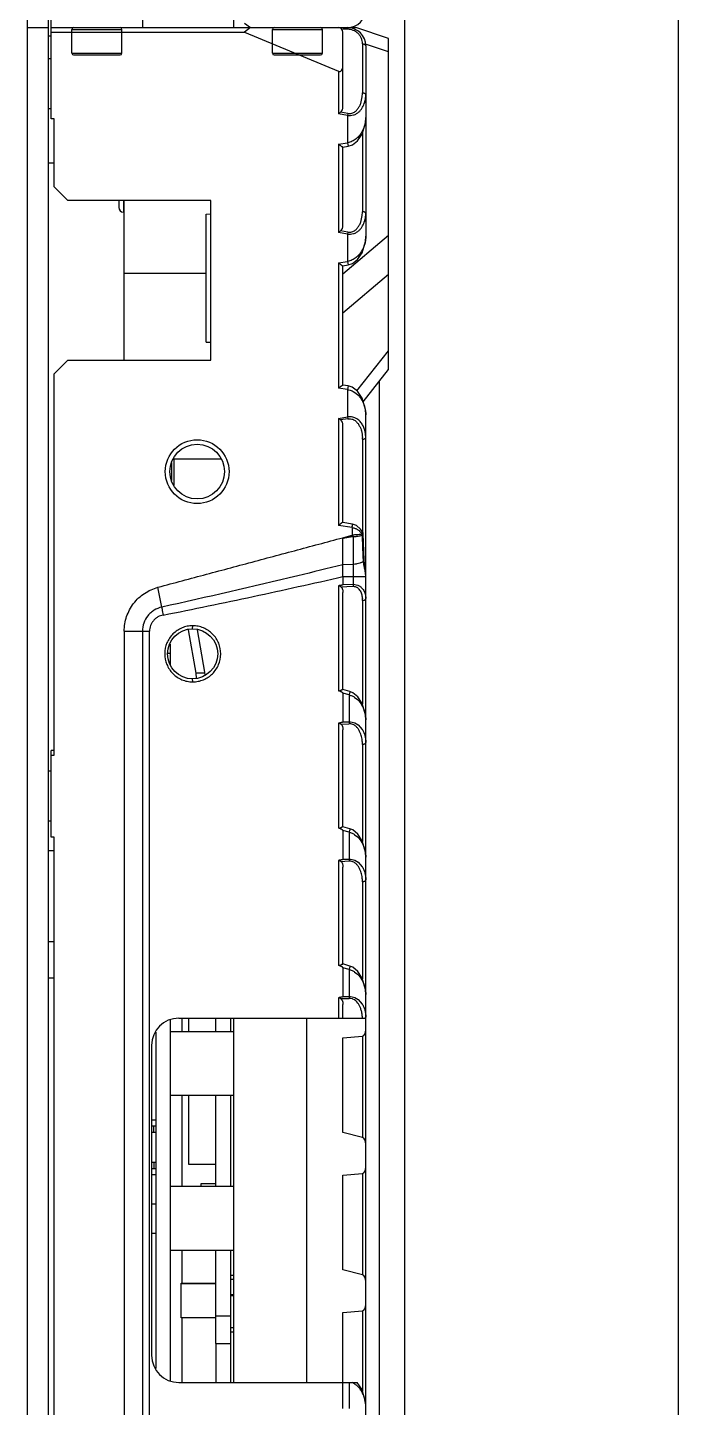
# Model space of a CAD drawing. Header units: millimetres. Extents: x 562 to 17351, y 2396 to 6995.
# Drawn here: x 15657.6 to 15729, y 4054.7 to 4206.2 of the extents above; entities that cross this region are included whole.
import ezdxf

# ---------------------------------------------------------------- set-up
doc = ezdxf.new("R2010")
doc.units = ezdxf.units.MM
for name, color, linetype in [('02___PRT_ALL_AXES', 7, 'Continuous'), ('_143577', 7, 'Continuous'), ('_194800', 7, 'Continuous'), ('_35946', 7, 'Continuous'), ('_366498', 7, 'Continuous'), ('_88746', 7, 'Continuous')]:
    doc.layers.add(name, color=color, linetype=linetype)

# ---------------------------------------------------------------- blocks, each defined once
blk = doc.blocks.new('sdf')
at = {"color": 7, "linetype": 'Continuous'}
for p, q in [((25004.81, 8517.33), (25004.81, 8527.33)), ((25004.81, 8527.33), (25036.31, 8527.33)), ((25026.68, 8527.33), (25026.01, 8526.83)), ((25036.64, 8527.33), (25038.22, 8527.33)), ((25037.34, 8527.14), (25036.81, 8527.14)), ((25041.81, 8526.14), (25038.22, 8527.33)), ((25004.81, 8526.83), (25026.01, 8526.83)), ((25026.01, 8526.83), (25036.31, 8522.54)), ((25036.81, 8518.67), (25036.81, 8526.83)), ((25038.94, 8525.54), (25038.94, 8520.15)), ((25041.81, 8524.68), (25039.27, 8525.52)), ((25041.81, 8489.81), (25041.81, 8526.14)), ((25039.31, 8525.33), (25039.31, 8504.43)), ((25036.31, 8522.54), (25036.31, 8517.85)), ((25037.34, 8517.9), (25036.55, 8518.03)), ((25005.11, 8517.33), (25004.81, 8517.33)), ((25005.11, 8509.83), (25005.11, 8517.33)), ((25037.31, 8517.69), (25036.31, 8517.85)), ((25037.34, 8517.9), (25037.31, 8517.69)), ((25037.31, 8517.69), (25037.31, 8514.69)), ((25038.94, 8515.76), (25038.94, 8507.13)), ((25036.31, 8514.53), (25037.31, 8514.69)), ((25036.31, 8514.53), (25036.31, 8504.82)), ((25036.8, 8514.2), (25037.37, 8514.3)), ((25036.81, 8505.65), (25036.81, 8514.22)), ((25037.31, 8514.69), (25037.37, 8514.3)), ((25037.37, 8514.3), (25037.84, 8514.45)), ((25005.11, 8509.83), (25006.61, 8508.33)), ((25022.31, 8508.33), (25006.61, 8508.33)), ((25012.21, 8508.33), (25012.21, 8507.58)), ((25012.71, 8508.33), (25012.71, 8507.08)), ((25012.81, 8490.83), (25012.81, 8508.33)), ((25022.31, 8490.83), (25022.31, 8508.33)), ((25021.81, 8506.86), (25022.31, 8506.87)), ((25021.81, 8492.8), (25021.81, 8506.86)), ((25037.31, 8504.66), (25036.31, 8504.82)), ((25037.34, 8504.87), (25036.55, 8505)), ((25036.81, 8500.29), (25041.81, 8504.54)), ((25037.34, 8504.87), (25037.31, 8504.66)), ((25037.31, 8504.66), (25037.31, 8501.66)), ((25036.31, 8501.5), (25037.31, 8501.66)), ((25036.31, 8501.5), (25036.31, 8487.76)), ((25037.31, 8501.66), (25037.37, 8501.27)), ((25037.37, 8501.27), (25037.84, 8501.42)), ((25021.81, 8500.33), (25012.81, 8500.33)), ((25036.8, 8501.18), (25037.37, 8501.27)), ((25036.81, 8488.07), (25036.81, 8501.19)), ((25041.81, 8500.21), (25036.81, 8495.96)), ((25021.81, 8492.8), (25022.31, 8492.79)), ((25006.61, 8490.83), (25005.11, 8489.33)), ((25006.61, 8490.83), (25022.31, 8490.83)), ((25038.34, 8487.44), (25041.81, 8491.84)), ((25005.11, 8447.46), (25005.11, 8489.33)), ((25039.01, 8486.26), (25041.81, 8489.81)), ((25037.31, 8487.59), (25036.31, 8487.76)), ((25036.8, 8488.08), (25036.8, 8488.08)), ((25037.37, 8487.99), (25036.8, 8488.08)), ((25037.37, 8487.99), (25037.31, 8487.59)), ((25040.81, 8228.62), (25040.81, 8488.54)), ((25037.31, 8487.59), (25037.31, 8484.6)), ((25039.31, 8467.1), (25039.31, 8484.82)), ((25036.31, 8484.43), (25037.31, 8484.6)), ((25036.31, 8484.43), (25036.31, 8472.68)), ((25037.34, 8484.38), (25036.55, 8484.25)), ((25036.81, 8472.99), (25036.81, 8483.61)), ((25037.31, 8484.6), (25037.34, 8484.38)), ((25038.94, 8482.13), (25038.94, 8471.91)), ((25018.01, 8479.58), (25018.01, 8477.59)), ((25037.81, 8472.44), (25036.31, 8472.68)), ((25037.87, 8472.83), (25036.8, 8473.01)), ((25037.81, 8472.44), (25037.87, 8472.83)), ((25037.84, 8471.41), (25036.81, 8471.23)), ((25036.81, 8468.35), (25036.81, 8471.23)), ((25037.81, 8472.44), (25037.81, 8471.6)), ((25037.81, 8471.6), (25037.84, 8471.41)), ((25037.94, 8471.42), (25037.94, 8466.21)), ((25038.98, 8471.91), (25038.74, 8472.28)), ((25038.98, 8471.91), (25038.98, 8471.91)), ((25039.13, 8468.86), (25039.03, 8471.74)), ((25039.03, 8471.74), (25039.03, 8471.74)), ((25037.94, 8468.4), (25036.81, 8468.35)), ((25036.81, 8467.06), (25036.81, 8468.35)), ((25039.06, 8468.74), (25039.05, 8468.85)), ((25039.06, 8468.74), (25039.13, 8468.86)), ((25036.81, 8467.06), (25036.81, 8466.18)), ((25036.81, 8467.06), (25037.94, 8467.06)), ((25039.31, 8467.1), (25039.31, 8467.11)), ((25039.31, 8220.99), (25039.31, 8467.1)), ((25016.92, 8463.71), (25016.51, 8465.89)), ((25036.33, 8466.05), (25036.33, 8454.53)), ((25036.57, 8465.94), (25037.9, 8466)), ((25036.81, 8466.18), (25037.94, 8466.21)), ((25036.81, 8454.67), (25036.81, 8465.32)), ((25038.94, 8464.43), (25038.94, 8453.04)), ((25012.81, 8461.06), (25012.81, 8256.1)), ((25012.81, 8461.06), (25014.8, 8461.06)), ((25014.8, 8461.06), (25014.8, 8256.1)), ((25014.8, 8461.06), (25015.59, 8461.06)), ((25015.59, 8256.1), (25015.59, 8461.06)), ((25020.31, 8461.33), (25020.32, 8461.66)), ((25017.77, 8459.64), (25017.86, 8459.64)), ((25017.86, 8459.64), (25017.86, 8457.39)), ((25017.86, 8458.61), (25017.56, 8458.61)), ((25020.32, 8455.5), (25020.31, 8455.83)), ((25037.56, 8454.45), (25036.8, 8454.68)), ((25036.81, 8454.27), (25036.81, 8451.1)), ((25037.48, 8454.07), (25036.81, 8454.27)), ((25037.48, 8454.07), (25037.48, 8451.12)), ((25036.33, 8450.98), (25036.33, 8439.46)), ((25036.57, 8450.87), (25037.45, 8450.91)), ((25036.81, 8451.1), (25037.48, 8451.12)), ((25036.81, 8439.59), (25036.81, 8450.24)), ((25038.1, 8451), (25038.47, 8450.79)), ((25038.47, 8450.79), (25038.93, 8450.27)), ((25038.94, 8448.64), (25038.94, 8437.97)), ((25005.05, 8447.98), (25004.81, 8447.96)), ((25004.81, 8438.46), (25004.81, 8447.96)), ((25004.81, 8447.46), (25005.11, 8447.46)), ((25037.56, 8439.38), (25036.8, 8439.6)), ((25036.81, 8439.2), (25036.81, 8436.03)), ((25037.48, 8438.99), (25036.81, 8439.2)), ((25005.11, 8438.46), (25004.81, 8438.46)), ((25005.11, 8368.58), (25005.11, 8438.46)), ((25037.48, 8438.99), (25037.48, 8436.04)), ((25036.33, 8435.9), (25036.33, 8424.38)), ((25036.57, 8435.79), (25037.45, 8435.84)), ((25036.81, 8436.03), (25037.48, 8436.04)), ((25036.81, 8424.52), (25036.81, 8435.16)), ((25038.1, 8435.93), (25038.47, 8435.71)), ((25038.47, 8435.71), (25038.93, 8435.19)), ((25038.94, 8433.56), (25038.94, 8422.89)), ((25037.56, 8424.3), (25036.8, 8424.53)), ((25036.81, 8424.12), (25036.81, 8420.95)), ((25037.48, 8423.92), (25036.81, 8424.12)), ((25037.48, 8423.92), (25037.48, 8420.97)), ((25036.33, 8420.82), (25036.33, 8418.58)), ((25036.56, 8420.73), (25037.48, 8420.75)), ((25036.81, 8420.95), (25037.48, 8420.97)), ((25036.81, 8418.58), (25036.81, 8420.09)), ((25038.1, 8420.85), (25038.47, 8420.64)), ((25038.47, 8420.64), (25038.93, 8420.11)), ((25017.86, 8418.39), (25017.86, 8378.77)), ((25018.81, 8418.58), (25039.31, 8418.58)), ((25019.16, 8417.08), (25019.16, 8418.58)), ((25024.81, 8418.58), (25024.81, 8378.58)), ((25032.81, 8418.58), (25032.81, 8378.58)), ((25016.26, 8417.06), (25016.26, 8380.1)), ((25024.81, 8417.08), (25017.86, 8417.08)), ((25036.81, 8416.43), (25038.94, 8416.6)), ((25038.94, 8416.6), (25038.94, 8405.49)), ((25015.81, 8415.58), (25015.81, 8381.58)), ((25036.81, 8406.01), (25036.81, 8416.43)), ((25024.81, 8410.08), (25017.86, 8410.08)), ((25019.16, 8400.08), (25019.16, 8410.08)), ((25016.21, 8407.39), (25015.81, 8407.39)), ((25015.81, 8406.77), (25016.26, 8406.77)), ((25016.26, 8406.02), (25015.81, 8406.02)), ((25016.06, 8406.02), (25016.06, 8406.77)), ((25038.94, 8405.49), (25036.81, 8406.01)), ((25015.81, 8402.77), (25016.26, 8402.77)), ((25016.26, 8402.02), (25015.81, 8402.02)), ((25016.21, 8401.39), (25015.81, 8401.39)), ((25016.06, 8402.77), (25016.06, 8402.02)), ((25036.81, 8401.36), (25038.94, 8401.53)), ((25036.81, 8390.94), (25036.81, 8401.36)), ((25038.94, 8401.53), (25038.94, 8390.41)), ((25024.81, 8400.08), (25017.86, 8400.08)), ((25015.86, 8398.18), (25016.26, 8398.18)), ((25015.86, 8394.98), (25016.26, 8394.98)), ((25024.81, 8393.08), (25017.86, 8393.08)), ((25019.16, 8389.48), (25019.16, 8393.08)), ((25038.94, 8390.41), (25036.81, 8390.94)), ((25024.81, 8389.9), (25024.46, 8389.9)), ((25024.81, 8388.2), (25024.46, 8388.2)), ((25024.81, 8388.1), (25024.46, 8388.1)), ((25036.81, 8386.28), (25038.94, 8386.45)), ((25036.81, 8375.72), (25036.81, 8386.28)), ((25038.94, 8386.45), (25038.94, 8377.62)), ((25019.16, 8378.58), (25019.16, 8385.69)), ((25024.81, 8384.58), (25024.46, 8384.58)), ((25024.46, 8384.16), (25024.81, 8384.16)), ((25022.86, 8382.87), (25022.86, 8378.58)), ((25024.46, 8382.87), (25024.46, 8378.58)), ((25018.81, 8378.58), (25038.35, 8378.58)), ((25037.48, 8378.58), (25037.48, 8375.74)), ((25004.81, 8189.83), (25004.81, 8199.83)), ((25004.81, 8189.83), (25038.22, 8189.83)), ((25007.06, 8189.63), (25012.56, 8189.63)), ((25026.01, 8190.33), (25026.68, 8189.83)), ((25029.06, 8189.63), (25034.56, 8189.63)), ((25007.06, 8187.03), (25012.56, 8187.03)), ((25007.26, 8186.83), (25012.36, 8186.83)), ((25029.06, 8187.03), (25034.56, 8187.03)), ((25029.26, 8186.83), (25034.36, 8186.83))]:
    blk.add_line(p, q, dxfattribs=at)
for points in [[(25037.84, 8514.45), (25038.41, 8514.89), (25038.91, 8515.64), (25039.27, 8516.88), (25039.31, 8517.46)], [(25037.84, 8501.42), (25038.41, 8501.86), (25038.91, 8502.62), (25039.27, 8503.85), (25039.31, 8504.43)], [(25039.31, 8484.82), (25039.27, 8485.4), (25038.9, 8486.66), (25038.4, 8487.4), (25037.83, 8487.84), (25037.37, 8487.99)], [(25037.81, 8472.44), (25037.84, 8472.63), (25037.86, 8472.78), (25037.87, 8472.83)], [(25038.74, 8472.28), (25038.31, 8472.66), (25037.87, 8472.83)], [(25037.81, 8471.6), (25037.82, 8471.53), (25037.84, 8471.41)], [(25039.31, 8467.1), (25039.22, 8468.05), (25039.13, 8468.86)], [(25039.31, 8451.33), (25039.27, 8451.87), (25038.92, 8453.12), (25038.44, 8453.86), (25037.89, 8454.31), (25037.56, 8454.45)], [(25039.31, 8436.26), (25039.27, 8436.8), (25038.92, 8438.05), (25038.44, 8438.78), (25037.89, 8439.24), (25037.56, 8439.38)], [(25039.31, 8421.18), (25039.27, 8421.72), (25038.92, 8422.97), (25038.44, 8423.71), (25037.89, 8424.16), (25037.56, 8424.3)], [(25039.31, 8375.95), (25039.27, 8376.51), (25038.88, 8377.83), (25038.35, 8378.58)]]:
    blk.add_lwpolyline(points, dxfattribs=at)
for centre, radius in [((25020.81, 8478.58), 3.5), ((25020.81, 8478.58), 3), ((25020.31, 8458.58), 2.75)]:
    blk.add_circle(centre, radius, dxfattribs=at)
for centre, radius, start, end in [((25036.31, 8526.83), 0.5, 0, 89.9999), ((25037.31, 8525.33), 2, 0, 90), ((25035.01, 8520.15), 3.93, 357.3282, 0.01), ((25012.71, 8507.58), 0.5, 180, 270), ((25035.01, 8507.12), 3.93, 357.3282, 0.01), ((25034.68, 8482.11), 4.26, 0.2697, 2.7434), ((25037.95, 8470.77), 0.656, 91.4084, 99.8247), ((25038.63, 8471.72), 0.4, 2.0105, 27.6283), ((25036.09, 8464.42), 2.85, 0.2172, 3.8279), ((25018.81, 8415.58), 3, 90, 180), ((25018.81, 8381.58), 3, 180, 270), ((25037.31, 8191.83), 2, 270, 0), ((25007.26, 8189.63), 0.2, 90, 180), ((25012.36, 8189.63), 0.2, 0, 90), ((25029.26, 8189.63), 0.2, 90, 180), ((25034.36, 8189.63), 0.2, 0, 90), ((25007.26, 8187.03), 0.2, 180, 270), ((25012.36, 8187.03), 0.2, 270, 0), ((25029.26, 8187.03), 0.2, 180, 270), ((25034.36, 8187.03), 0.2, 270, 0)]:
    blk.add_arc(centre, radius, start, end, dxfattribs=at)
for centre, major_axis, ratio, start_param, end_param in [((25036.31, 8523.32), (-0.194, 0.801), 0.575257, -3.540963, -1.970166), ((25036.31, 8518.76), (-0.085, 0.787), 0.625869, -2.801209, -1.741638), ((25036.31, 8505.73), (-0.085, 0.787), 0.625869, -2.801209, -1.741638), ((25036.31, 8483.53), (0.085, 0.787), 0.625869, -1.399955, -0.340384), ((25038.91, 8417.35), (-0.025, 0.745), 0.53583, -3.116317, -1.632787), ((25038.91, 8404.75), (-0.025, 0.745), 0.53583, -1.632787, -0.149258), ((25038.91, 8402.27), (-0.025, 0.745), 0.53583, -3.116317, -1.632787), ((25038.91, 8389.67), (-0.025, 0.745), 0.53583, -1.632787, -0.149258), ((25038.91, 8387.2), (-0.025, 0.745), 0.53583, -3.116317, -1.632787)]:
    blk.add_ellipse(centre, major_axis=major_axis, ratio=ratio, start_param=start_param, end_param=end_param, dxfattribs=at)
for points, knots in [([(25037.31, 8527.33), (25037.31, 8527.33), (25037.32, 8527.32), (25037.32, 8527.3), (25037.33, 8527.27), (25037.33, 8527.25), (25037.33, 8527.24)], [0, 0, 0, 0, 0.106724, 0.306908, 0.606298, 1, 1, 1, 1]), ([(25037.33, 8527.24), (25037.33, 8527.23), (25037.34, 8527.2), (25037.34, 8527.17), (25037.34, 8527.14)], [0, 0, 0, 0, 0.223114, 1, 1, 1, 1]), ([(25038.44, 8526.71), (25038.36, 8526.78), (25038.2, 8526.9), (25037.94, 8527.03), (25037.65, 8527.12), (25037.44, 8527.14), (25037.34, 8527.14)], [0, 0, 0, 0, 0.245243, 0.495333, 0.747415, 1, 1, 1, 1]), ([(25038.8, 8526.2), (25038.76, 8526.29), (25038.66, 8526.48), (25038.51, 8526.64), (25038.44, 8526.71)], [0, 0, 0, 0, 0.492653, 1, 1, 1, 1]), ([(25038.94, 8525.54), (25038.94, 8525.66), (25038.92, 8525.88), (25038.85, 8526.09), (25038.8, 8526.2)], [0, 0, 0, 0, 0.49543, 1, 1, 1, 1]), ([(25038.94, 8525.54), (25038.99, 8525.54), (25039.06, 8525.53), (25039.14, 8525.5), (25039.2, 8525.48), (25039.25, 8525.45), (25039.29, 8525.4), (25039.31, 8525.36), (25039.31, 8525.33)], [0, 0, 0, 0, 0.305362, 0.455106, 0.593546, 0.716472, 0.824371, 1, 1, 1, 1]), ([(25038.75, 8518.99), (25038.83, 8519.22), (25038.91, 8519.55), (25038.93, 8519.89), (25038.94, 8519.97)], [0, 0, 0, 0, 0.748874, 1, 1, 1, 1]), ([(25039.31, 8519.94), (25039.31, 8519.97), (25039.29, 8520.01), (25039.25, 8520.05), (25039.2, 8520.09), (25039.14, 8520.11), (25039.06, 8520.14), (25038.99, 8520.15), (25038.94, 8520.15)], [0, 0, 0, 0, 0.175629, 0.283528, 0.406454, 0.544894, 0.694638, 1, 1, 1, 1]), ([(25039.19, 8519.12), (25039.23, 8519.25), (25039.29, 8519.53), (25039.31, 8519.8), (25039.31, 8519.94)], [0, 0, 0, 0, 0.499573, 1, 1, 1, 1]), ([(25036.48, 8517.98), (25036.46, 8517.97), (25036.41, 8517.92), (25036.35, 8517.88), (25036.31, 8517.85)], [0, 0, 0, 0, 0.245586, 1, 1, 1, 1]), ([(25036.55, 8518.03), (25036.55, 8518.03), (25036.52, 8518.01), (25036.5, 8517.99), (25036.48, 8517.98)], [0, 0, 0, 0, 0.244659, 1, 1, 1, 1]), ([(25037.79, 8517.94), (25037.92, 8517.97), (25038.14, 8518.09), (25038.41, 8518.35), (25038.61, 8518.66), (25038.71, 8518.88), (25038.75, 8518.99)], [0, 0, 0, 0, 0.259572, 0.509093, 0.755834, 1, 1, 1, 1]), ([(25037.95, 8517.74), (25038.07, 8517.77), (25038.3, 8517.87), (25038.49, 8518.02), (25038.58, 8518.1)], [0, 0, 0, 0, 0.513045, 1, 1, 1, 1]), ([(25038.58, 8518.1), (25038.66, 8518.17), (25038.8, 8518.32), (25039.02, 8518.66), (25039.14, 8518.93), (25039.19, 8519.12)], [0, 0, 0, 0, 0.25938, 0.510982, 1, 1, 1, 1]), ([(25037.31, 8517.69), (25037.42, 8517.68), (25037.63, 8517.67), (25037.85, 8517.71), (25037.95, 8517.74)], [0, 0, 0, 0, 0.505688, 1, 1, 1, 1]), ([(25039.31, 8517.46), (25039.31, 8517.32), (25039.29, 8517.04), (25039.18, 8516.48), (25038.95, 8515.93), (25038.64, 8515.5), (25038.43, 8515.27), (25038.25, 8515.11), (25038.04, 8514.96), (25037.81, 8514.84), (25037.57, 8514.75), (25037.39, 8514.71), (25037.31, 8514.69)], [0, 0, 0, 0, 0.113537, 0.2282, 0.464645, 0.589014, 0.65329, 0.719211, 0.786832, 0.856497, 0.927955, 1, 1, 1, 1]), ([(25037.34, 8517.9), (25037.42, 8517.89), (25037.57, 8517.88), (25037.72, 8517.91), (25037.79, 8517.94)], [0, 0, 0, 0, 0.503819, 1, 1, 1, 1]), ([(25036.7, 8514.25), (25036.67, 8514.27), (25036.61, 8514.31), (25036.48, 8514.4), (25036.38, 8514.48), (25036.31, 8514.53)], [0, 0, 0, 0, 0.212855, 0.460373, 1, 1, 1, 1]), ([(25036.8, 8514.2), (25036.79, 8514.2), (25036.78, 8514.21), (25036.76, 8514.22), (25036.73, 8514.23), (25036.71, 8514.24), (25036.7, 8514.25)], [0, 0, 0, 0, 0.142983, 0.362116, 0.651462, 1, 1, 1, 1]), ([(25037.79, 8504.91), (25037.92, 8504.94), (25038.14, 8505.06), (25038.41, 8505.32), (25038.61, 8505.63), (25038.71, 8505.85), (25038.75, 8505.96)], [0, 0, 0, 0, 0.259572, 0.509093, 0.755834, 1, 1, 1, 1]), ([(25038.58, 8505.07), (25038.66, 8505.14), (25038.8, 8505.29), (25039.02, 8505.63), (25039.14, 8505.91), (25039.19, 8506.09)], [0, 0, 0, 0, 0.25938, 0.510982, 1, 1, 1, 1]), ([(25038.75, 8505.96), (25038.83, 8506.19), (25038.91, 8506.52), (25038.93, 8506.86), (25038.94, 8506.94)], [0, 0, 0, 0, 0.748874, 1, 1, 1, 1]), ([(25039.31, 8506.91), (25039.31, 8506.94), (25039.29, 8506.98), (25039.25, 8507.03), (25039.2, 8507.06), (25039.14, 8507.09), (25039.06, 8507.11), (25038.99, 8507.12), (25038.94, 8507.13)], [0, 0, 0, 0, 0.175629, 0.283528, 0.406454, 0.544894, 0.694638, 1, 1, 1, 1]), ([(25039.19, 8506.09), (25039.23, 8506.23), (25039.29, 8506.5), (25039.31, 8506.77), (25039.31, 8506.91)], [0, 0, 0, 0, 0.499573, 1, 1, 1, 1]), ([(25036.48, 8504.95), (25036.46, 8504.94), (25036.41, 8504.9), (25036.35, 8504.85), (25036.31, 8504.82)], [0, 0, 0, 0, 0.245586, 1, 1, 1, 1]), ([(25036.55, 8505), (25036.55, 8505), (25036.52, 8504.98), (25036.5, 8504.96), (25036.48, 8504.95)], [0, 0, 0, 0, 0.244659, 1, 1, 1, 1]), ([(25037.31, 8504.66), (25037.42, 8504.65), (25037.63, 8504.65), (25037.85, 8504.68), (25037.95, 8504.71)], [0, 0, 0, 0, 0.505688, 1, 1, 1, 1]), ([(25039.31, 8504.43), (25039.31, 8504.29), (25039.29, 8504.01), (25039.18, 8503.45), (25038.95, 8502.9), (25038.64, 8502.47), (25038.43, 8502.24), (25038.25, 8502.08), (25038.04, 8501.93), (25037.81, 8501.81), (25037.57, 8501.72), (25037.39, 8501.68), (25037.31, 8501.66)], [0, 0, 0, 0, 0.113537, 0.2282, 0.464645, 0.589014, 0.65329, 0.719211, 0.786832, 0.856497, 0.927955, 1, 1, 1, 1]), ([(25037.34, 8504.87), (25037.42, 8504.86), (25037.57, 8504.86), (25037.72, 8504.89), (25037.79, 8504.91)], [0, 0, 0, 0, 0.503819, 1, 1, 1, 1]), ([(25037.95, 8504.71), (25038.07, 8504.74), (25038.3, 8504.84), (25038.49, 8504.99), (25038.58, 8505.07)], [0, 0, 0, 0, 0.513045, 1, 1, 1, 1]), ([(25036.31, 8501.5), (25036.36, 8501.46), (25036.43, 8501.41), (25036.53, 8501.34), (25036.6, 8501.29), (25036.66, 8501.24), (25036.72, 8501.21), (25036.76, 8501.19), (25036.78, 8501.18), (25036.79, 8501.18), (25036.8, 8501.18)], [0, 0, 0, 0, 0.32174, 0.476616, 0.622788, 0.754618, 0.866197, 0.950351, 0.979692, 1, 1, 1, 1]), ([(25036.31, 8487.76), (25036.36, 8487.79), (25036.43, 8487.85), (25036.53, 8487.92), (25036.6, 8487.97), (25036.66, 8488.01), (25036.72, 8488.05), (25036.76, 8488.07), (25036.78, 8488.08), (25036.79, 8488.08), (25036.8, 8488.08)], [0, 0, 0, 0, 0.321899, 0.476731, 0.622777, 0.754525, 0.866061, 0.950275, 0.979664, 1, 1, 1, 1]), ([(25037.31, 8487.59), (25037.36, 8487.58), (25037.57, 8487.54), (25037.78, 8487.47), (25037.92, 8487.39)], [0, 0, 0, 0, 0.252379, 1, 1, 1, 1]), ([(25037.92, 8487.39), (25038.17, 8487.26), (25038.49, 8486.99), (25038.81, 8486.56), (25038.99, 8486.23), (25039.13, 8485.88), (25039.23, 8485.53), (25039.29, 8485.18), (25039.31, 8484.94), (25039.31, 8484.82)], [0, 0, 0, 0, 0.27227, 0.400795, 0.525389, 0.646919, 0.765977, 0.883271, 1, 1, 1, 1]), ([(25036.48, 8484.31), (25036.46, 8484.32), (25036.41, 8484.36), (25036.35, 8484.4), (25036.31, 8484.43)], [0, 0, 0, 0, 0.245591, 1, 1, 1, 1]), ([(25036.55, 8484.25), (25036.55, 8484.26), (25036.52, 8484.28), (25036.5, 8484.29), (25036.48, 8484.31)], [0, 0, 0, 0, 0.244637, 1, 1, 1, 1]), ([(25037.89, 8484.56), (25037.8, 8484.59), (25037.6, 8484.62), (25037.41, 8484.61), (25037.31, 8484.6)], [0, 0, 0, 0, 0.49463, 1, 1, 1, 1]), ([(25037.34, 8484.38), (25037.38, 8484.39), (25037.53, 8484.4), (25037.68, 8484.39), (25037.79, 8484.35)], [0, 0, 0, 0, 0.25222, 1, 1, 1, 1]), ([(25037.79, 8484.35), (25037.85, 8484.34), (25037.98, 8484.29), (25038.19, 8484.15), (25038.37, 8483.97), (25038.51, 8483.78), (25038.63, 8483.57), (25038.71, 8483.41), (25038.75, 8483.3)], [0, 0, 0, 0, 0.134495, 0.265356, 0.516597, 0.639121, 0.760312, 1, 1, 1, 1]), ([(25039.14, 8483.33), (25039.09, 8483.46), (25038.97, 8483.72), (25038.71, 8484.09), (25038.35, 8484.39), (25038.05, 8484.52), (25037.89, 8484.56)], [0, 0, 0, 0, 0.234008, 0.47497, 0.728291, 1, 1, 1, 1]), ([(25038.75, 8483.3), (25038.78, 8483.22), (25038.88, 8482.9), (25038.92, 8482.57), (25038.94, 8482.32)], [0, 0, 0, 0, 0.250797, 1, 1, 1, 1]), ([(25039.31, 8482.35), (25039.31, 8482.43), (25039.29, 8482.76), (25039.23, 8483.09), (25039.14, 8483.33)], [0, 0, 0, 0, 0.250306, 1, 1, 1, 1]), ([(25038.94, 8482.13), (25038.99, 8482.13), (25039.06, 8482.14), (25039.14, 8482.17), (25039.2, 8482.2), (25039.25, 8482.23), (25039.29, 8482.28), (25039.31, 8482.32), (25039.31, 8482.35)], [0, 0, 0, 0, 0.305362, 0.455106, 0.593546, 0.716472, 0.824371, 1, 1, 1, 1]), ([(25036.8, 8473.01), (25036.79, 8473.01), (25036.78, 8473), (25036.77, 8473), (25036.74, 8472.99), (25036.71, 8472.97), (25036.66, 8472.94), (25036.6, 8472.9), (25036.53, 8472.85), (25036.46, 8472.79), (25036.38, 8472.74), (25036.33, 8472.7), (25036.31, 8472.68)], [0, 0, 0, 0, 0.020667, 0.050762, 0.089719, 0.136432, 0.248215, 0.379122, 0.524189, 0.678508, 0.838259, 1, 1, 1, 1]), ([(25016.51, 8465.89), (25017.4, 8466.13), (25019.18, 8466.6), (25021.84, 8467.32), (25024.5, 8468.03), (25028.05, 8468.98), (25032.48, 8470.17), (25036.03, 8471.12), (25037.81, 8471.6)], [0, 0, 0, 0, 0.125, 0.25, 0.375, 0.5, 0.75, 1, 1, 1, 1]), ([(25036.81, 8471.23), (25036.82, 8471.25), (25036.85, 8471.28), (25036.91, 8471.31), (25036.97, 8471.34), (25037.06, 8471.37), (25037.16, 8471.41), (25037.29, 8471.45), (25037.42, 8471.49), (25037.55, 8471.53), (25037.68, 8471.56), (25037.77, 8471.59), (25037.81, 8471.6)], [0, 0, 0, 0, 0.059846, 0.122151, 0.184678, 0.247268, 0.372639, 0.498075, 0.623538, 0.749019, 0.874507, 1, 1, 1, 1]), ([(25037.81, 8472.44), (25037.84, 8472.43), (25037.99, 8472.4), (25038.13, 8472.36), (25038.23, 8472.32)], [0, 0, 0, 0, 0.252398, 1, 1, 1, 1]), ([(25037.94, 8471.62), (25037.93, 8471.62), (25037.91, 8471.62), (25037.88, 8471.61), (25037.86, 8471.61), (25037.84, 8471.6), (25037.82, 8471.6), (25037.81, 8471.6)], [0, 0, 0, 0, 0.249401, 0.499677, 0.624627, 0.749877, 1, 1, 1, 1]), ([(25038.31, 8471.64), (25038.28, 8471.64), (25038.16, 8471.63), (25038.03, 8471.63), (25037.94, 8471.62)], [0, 0, 0, 0, 0.244552, 1, 1, 1, 1]), ([(25037.94, 8471.42), (25037.94, 8471.44), (25037.94, 8471.51), (25037.94, 8471.57), (25037.94, 8471.62)], [0, 0, 0, 0, 0.23432, 1, 1, 1, 1]), ([(25038.3, 8471.45), (25038.27, 8471.45), (25038.15, 8471.43), (25038.03, 8471.42), (25037.94, 8471.42)], [0, 0, 0, 0, 0.244816, 1, 1, 1, 1]), ([(25038.23, 8472.32), (25038.26, 8472.3), (25038.38, 8472.24), (25038.49, 8472.17), (25038.57, 8472.1)], [0, 0, 0, 0, 0.256018, 1, 1, 1, 1]), ([(25038.64, 8471.51), (25038.61, 8471.5), (25038.5, 8471.48), (25038.39, 8471.46), (25038.3, 8471.45)], [0, 0, 0, 0, 0.239309, 1, 1, 1, 1]), ([(25038.65, 8471.67), (25038.62, 8471.67), (25038.51, 8471.66), (25038.39, 8471.65), (25038.31, 8471.64)], [0, 0, 0, 0, 0.237876, 1, 1, 1, 1]), ([(25038.57, 8472.1), (25038.61, 8472.08), (25038.74, 8471.96), (25038.85, 8471.83), (25038.93, 8471.72)], [0, 0, 0, 0, 0.258287, 1, 1, 1, 1]), ([(25038.93, 8471.59), (25038.91, 8471.58), (25038.81, 8471.55), (25038.72, 8471.52), (25038.64, 8471.51)], [0, 0, 0, 0, 0.232012, 1, 1, 1, 1]), ([(25038.93, 8471.72), (25038.91, 8471.72), (25038.81, 8471.7), (25038.72, 8471.68), (25038.65, 8471.67)], [0, 0, 0, 0, 0.22977, 1, 1, 1, 1]), ([(25038.98, 8471.91), (25038.99, 8471.9), (25039, 8471.87), (25038.99, 8471.82), (25038.97, 8471.77), (25038.94, 8471.74), (25038.93, 8471.72)], [0, 0, 0, 0, 0.196963, 0.417897, 0.690249, 1, 1, 1, 1]), ([(25038.93, 8471.59), (25038.94, 8471.6), (25038.97, 8471.62), (25039, 8471.65), (25039.02, 8471.69), (25039.03, 8471.72), (25039.03, 8471.74)], [0, 0, 0, 0, 0.293022, 0.553828, 0.785569, 1, 1, 1, 1]), ([(25038.93, 8471.72), (25038.93, 8471.71), (25038.93, 8471.67), (25038.93, 8471.62), (25038.93, 8471.59)], [0, 0, 0, 0, 0.256684, 1, 1, 1, 1]), ([(25038.98, 8470.72), (25038.97, 8470.79), (25038.96, 8471.08), (25038.94, 8471.37), (25038.93, 8471.59)], [0, 0, 0, 0, 0.251706, 1, 1, 1, 1]), ([(25039.01, 8469.68), (25039.01, 8469.77), (25039, 8470.11), (25038.99, 8470.46), (25038.98, 8470.72)], [0, 0, 0, 0, 0.249643, 1, 1, 1, 1]), ([(25039.05, 8468.85), (25039.05, 8468.92), (25039.03, 8469.2), (25039.02, 8469.48), (25039.01, 8469.68)], [0, 0, 0, 0, 0.248503, 1, 1, 1, 1]), ([(25036.81, 8468.35), (25035.15, 8467.95), (25028.54, 8466.34), (25021.91, 8464.79), (25016.92, 8463.71)], [0, 0, 0, 0, 0.250079, 1, 1, 1, 1]), ([(25038.38, 8468.45), (25038.34, 8468.45), (25038.19, 8468.42), (25038.05, 8468.4), (25037.94, 8468.4)], [0, 0, 0, 0, 0.252414, 1, 1, 1, 1]), ([(25038.76, 8468.57), (25038.73, 8468.56), (25038.61, 8468.51), (25038.48, 8468.47), (25038.38, 8468.45)], [0, 0, 0, 0, 0.241914, 1, 1, 1, 1]), ([(25039.06, 8468.74), (25039.02, 8468.7), (25038.92, 8468.64), (25038.82, 8468.59), (25038.76, 8468.57)], [0, 0, 0, 0, 0.475958, 1, 1, 1, 1]), ([(25039.26, 8467.61), (25039.24, 8467.7), (25039.21, 8467.84), (25039.17, 8468.02), (25039.14, 8468.16), (25039.12, 8468.28), (25039.1, 8468.37), (25039.09, 8468.44), (25039.08, 8468.52), (25039.07, 8468.59), (25039.07, 8468.65), (25039.06, 8468.7), (25039.06, 8468.72), (25039.06, 8468.74)], [0, 0, 0, 0, 0.243252, 0.366443, 0.490511, 0.615531, 0.678606, 0.742225, 0.806548, 0.871226, 0.934977, 0.966517, 1, 1, 1, 1]), ([(25017.08, 8462.84), (25018.73, 8463.16), (25022.03, 8463.82), (25026.96, 8464.87), (25031.89, 8465.95), (25035.17, 8466.68), (25036.81, 8467.06)], [0, 0, 0, 0, 0.249998, 0.499998, 0.749998, 1, 1, 1, 1]), ([(25037.94, 8467.06), (25038.03, 8467.06), (25038.21, 8467.06), (25038.46, 8467.06), (25038.66, 8467.06), (25038.81, 8467.07), (25038.91, 8467.07), (25039, 8467.07), (25039.08, 8467.07), (25039.15, 8467.08), (25039.2, 8467.08), (25039.25, 8467.09), (25039.27, 8467.09), (25039.29, 8467.09), (25039.3, 8467.09), (25039.3, 8467.09), (25039.31, 8467.1), (25039.31, 8467.1)], [0, 0, 0, 0, 0.198961, 0.388637, 0.561466, 0.639707, 0.711607, 0.776508, 0.833883, 0.883308, 0.924363, 0.956675, 0.980043, 0.988334, 0.994359, 0.998154, 1, 1, 1, 1]), ([(25039.3, 8467.34), (25039.29, 8467.37), (25039.28, 8467.46), (25039.27, 8467.55), (25039.26, 8467.61)], [0, 0, 0, 0, 0.250871, 1, 1, 1, 1]), ([(25039.31, 8467.1), (25039.31, 8467.12), (25039.31, 8467.2), (25039.3, 8467.28), (25039.3, 8467.34)], [0, 0, 0, 0, 0.252869, 1, 1, 1, 1]), ([(25012.81, 8461.06), (25012.81, 8461.61), (25012.99, 8462.7), (25013.77, 8464.16), (25014.98, 8465.29), (25015.99, 8465.75), (25016.51, 8465.89)], [0, 0, 0, 0, 0.250011, 0.499999, 0.749988, 1, 1, 1, 1]), ([(25036.81, 8466.18), (25036.79, 8466.16), (25036.77, 8466.14), (25036.73, 8466.13), (25036.69, 8466.11), (25036.64, 8466.1), (25036.58, 8466.09), (25036.52, 8466.08), (25036.44, 8466.07), (25036.37, 8466.06), (25036.33, 8466.05)], [0, 0, 0, 0, 0.125407, 0.187894, 0.250203, 0.375527, 0.500587, 0.625301, 0.750111, 1, 1, 1, 1]), ([(25036.49, 8466), (25036.48, 8466.01), (25036.43, 8466.04), (25036.37, 8466.06), (25036.33, 8466.05)], [0, 0, 0, 0, 0.246556, 1, 1, 1, 1]), ([(25036.56, 8465.95), (25036.55, 8465.96), (25036.53, 8465.97), (25036.51, 8465.99), (25036.49, 8466)], [0, 0, 0, 0, 0.245087, 1, 1, 1, 1]), ([(25036.57, 8465.94), (25036.59, 8465.92), (25036.64, 8465.88), (25036.69, 8465.81), (25036.73, 8465.73), (25036.77, 8465.62), (25036.8, 8465.49), (25036.81, 8465.37), (25036.81, 8465.32)], [0, 0, 0, 0, 0.130505, 0.25752, 0.382643, 0.506684, 0.753249, 1, 1, 1, 1]), ([(25037.9, 8466), (25037.94, 8466), (25038.03, 8465.99), (25038.16, 8465.96), (25038.28, 8465.91), (25038.39, 8465.85), (25038.48, 8465.77), (25038.59, 8465.65), (25038.7, 8465.49), (25038.8, 8465.28), (25038.89, 8464.99), (25038.93, 8464.76), (25038.94, 8464.61)], [0, 0, 0, 0, 0.070219, 0.139715, 0.207298, 0.272613, 0.336549, 0.399559, 0.522283, 0.642578, 0.762023, 1, 1, 1, 1]), ([(25037.94, 8466.21), (25038.16, 8466.21), (25038.49, 8466.13), (25038.82, 8465.88), (25039.01, 8465.66), (25039.15, 8465.42), (25039.24, 8465.17), (25039.3, 8464.91), (25039.31, 8464.74), (25039.31, 8464.65)], [0, 0, 0, 0, 0.28627, 0.416268, 0.53949, 0.657387, 0.772145, 0.885596, 1, 1, 1, 1]), ([(25037.94, 8466.21), (25037.94, 8466.17), (25037.94, 8466.11), (25037.94, 8466.04), (25037.94, 8466.01), (25037.94, 8465.99)], [0, 0, 0, 0, 0.520076, 0.767466, 1, 1, 1, 1]), ([(25016.92, 8463.71), (25016.63, 8463.64), (25016.19, 8463.46), (25015.71, 8463.1), (25015.28, 8462.65), (25014.91, 8461.98), (25014.8, 8461.37), (25014.8, 8461.06)], [0, 0, 0, 0, 0.250048, 0.375472, 0.500568, 0.750371, 1, 1, 1, 1]), ([(25016.92, 8463.71), (25016.93, 8463.64), (25016.98, 8463.35), (25017.04, 8463.06), (25017.08, 8462.84)], [0, 0, 0, 0, 0.242338, 1, 1, 1, 1]), ([(25038.94, 8464.43), (25038.99, 8464.44), (25039.06, 8464.45), (25039.14, 8464.47), (25039.2, 8464.5), (25039.25, 8464.53), (25039.29, 8464.58), (25039.31, 8464.62), (25039.31, 8464.65)], [0, 0, 0, 0, 0.305362, 0.455106, 0.593546, 0.716472, 0.824371, 1, 1, 1, 1]), ([(25017.08, 8462.84), (25016.87, 8462.8), (25016.57, 8462.69), (25016.23, 8462.45), (25016.01, 8462.22), (25015.83, 8461.97), (25015.65, 8461.59), (25015.59, 8461.27), (25015.59, 8461.06)], [0, 0, 0, 0, 0.249175, 0.374618, 0.499817, 0.625029, 0.750548, 1, 1, 1, 1]), ([(25019.15, 8461.42), (25018.78, 8461.27), (25018.1, 8460.82), (25017.64, 8460.13), (25017.48, 8459.77)], [0, 0, 0, 0, 0.499882, 1, 1, 1, 1]), ([(25020.32, 8461.66), (25020.12, 8461.66), (25019.72, 8461.62), (25019.34, 8461.5), (25019.15, 8461.42)], [0, 0, 0, 0, 0.499002, 1, 1, 1, 1]), ([(25021.51, 8461.42), (25021.32, 8461.5), (25020.93, 8461.62), (25020.53, 8461.66), (25020.32, 8461.66)], [0, 0, 0, 0, 0.501054, 1, 1, 1, 1]), ([(25023.17, 8459.74), (25023.1, 8459.92), (25022.91, 8460.28), (25022.52, 8460.76), (25022.05, 8461.15), (25021.69, 8461.34), (25021.51, 8461.42)], [0, 0, 0, 0, 0.250096, 0.50009, 0.749947, 1, 1, 1, 1]), ([(25017.48, 8459.77), (25017.33, 8459.4), (25017.17, 8458.59), (25017.32, 8457.79), (25017.48, 8457.42)], [0, 0, 0, 0, 0.499996, 1, 1, 1, 1]), ([(25023.16, 8457.39), (25023.31, 8457.75), (25023.48, 8458.56), (25023.32, 8459.37), (25023.17, 8459.74)], [0, 0, 0, 0, 0.499984, 1, 1, 1, 1]), ([(25017.48, 8457.42), (25017.63, 8457.04), (25018.08, 8456.35), (25018.77, 8455.89), (25019.14, 8455.74)], [0, 0, 0, 0, 0.500101, 1, 1, 1, 1]), ([(25021.5, 8455.74), (25021.87, 8455.89), (25022.55, 8456.34), (25023, 8457.02), (25023.16, 8457.39)], [0, 0, 0, 0, 0.499886, 1, 1, 1, 1]), ([(25019.14, 8455.74), (25019.33, 8455.66), (25019.72, 8455.54), (25020.12, 8455.5), (25020.32, 8455.5)], [0, 0, 0, 0, 0.501009, 1, 1, 1, 1]), ([(25020.32, 8455.5), (25020.52, 8455.5), (25020.93, 8455.54), (25021.31, 8455.66), (25021.5, 8455.74)], [0, 0, 0, 0, 0.498964, 1, 1, 1, 1]), ([(25036.33, 8454.53), (25036.36, 8454.52), (25036.4, 8454.51), (25036.46, 8454.53), (25036.51, 8454.55), (25036.57, 8454.57), (25036.63, 8454.61), (25036.69, 8454.64), (25036.74, 8454.66), (25036.77, 8454.68), (25036.79, 8454.68), (25036.8, 8454.68), (25036.8, 8454.68)], [0, 0, 0, 0, 0.171999, 0.256441, 0.339259, 0.497072, 0.642733, 0.77147, 0.877671, 0.9551, 0.98155, 1, 1, 1, 1]), ([(25036.81, 8454.27), (25036.8, 8454.28), (25036.79, 8454.3), (25036.76, 8454.32), (25036.73, 8454.34), (25036.69, 8454.36), (25036.64, 8454.39), (25036.56, 8454.43), (25036.46, 8454.48), (25036.37, 8454.51), (25036.33, 8454.53)], [0, 0, 0, 0, 0.062749, 0.125075, 0.187791, 0.250243, 0.375217, 0.500169, 0.750087, 1, 1, 1, 1]), ([(25037.56, 8454.45), (25037.56, 8454.45), (25037.57, 8454.44), (25037.57, 8454.43), (25037.56, 8454.41), (25037.56, 8454.39), (25037.56, 8454.36), (25037.55, 8454.32), (25037.54, 8454.29), (25037.53, 8454.26)], [0, 0, 0, 0, 0.030319, 0.092534, 0.186607, 0.309043, 0.45581, 0.622724, 1, 1, 1, 1]), ([(25037.53, 8454.26), (25037.53, 8454.25), (25037.51, 8454.18), (25037.5, 8454.12), (25037.48, 8454.07)], [0, 0, 0, 0, 0.255429, 1, 1, 1, 1]), ([(25037.48, 8454.07), (25037.59, 8454.04), (25037.8, 8453.97), (25038, 8453.86), (25038.09, 8453.8)], [0, 0, 0, 0, 0.507246, 1, 1, 1, 1]), ([(25038.09, 8453.8), (25038.31, 8453.65), (25038.67, 8453.3), (25039.04, 8452.67), (25039.26, 8452.01), (25039.31, 8451.56), (25039.31, 8451.33)], [0, 0, 0, 0, 0.269783, 0.522517, 0.764406, 1, 1, 1, 1]), ([(25036.81, 8451.1), (25036.79, 8451.09), (25036.77, 8451.07), (25036.73, 8451.05), (25036.69, 8451.04), (25036.64, 8451.03), (25036.58, 8451.02), (25036.52, 8451), (25036.44, 8450.99), (25036.37, 8450.98), (25036.33, 8450.98)], [0, 0, 0, 0, 0.125407, 0.187894, 0.250203, 0.375527, 0.500587, 0.625301, 0.750111, 1, 1, 1, 1]), ([(25036.33, 8450.98), (25036.35, 8450.98), (25036.4, 8450.97), (25036.46, 8450.95), (25036.51, 8450.91), (25036.54, 8450.89), (25036.56, 8450.88)], [0, 0, 0, 0, 0.25811, 0.512097, 0.759952, 1, 1, 1, 1]), ([(25036.57, 8450.87), (25036.61, 8450.83), (25036.67, 8450.76), (25036.73, 8450.66), (25036.77, 8450.55), (25036.8, 8450.41), (25036.81, 8450.3), (25036.81, 8450.24)], [0, 0, 0, 0, 0.256815, 0.382091, 0.506269, 0.75305, 1, 1, 1, 1]), ([(25037.9, 8450.82), (25037.83, 8450.85), (25037.68, 8450.9), (25037.52, 8450.91), (25037.45, 8450.9)], [0, 0, 0, 0, 0.494577, 1, 1, 1, 1]), ([(25037.48, 8451.12), (25037.48, 8451.1), (25037.48, 8451.03), (25037.48, 8450.96), (25037.48, 8450.9)], [0, 0, 0, 0, 0.274207, 1, 1, 1, 1]), ([(25037.48, 8451.12), (25037.59, 8451.11), (25037.8, 8451.09), (25038, 8451.04), (25038.1, 8451)], [0, 0, 0, 0, 0.509652, 1, 1, 1, 1]), ([(25038.77, 8449.75), (25038.73, 8449.86), (25038.64, 8450.07), (25038.46, 8450.38), (25038.22, 8450.64), (25038.01, 8450.77), (25037.9, 8450.82)], [0, 0, 0, 0, 0.244864, 0.491618, 0.741426, 1, 1, 1, 1]), ([(25038.93, 8450.27), (25039, 8450.16), (25039.11, 8449.94), (25039.23, 8449.58), (25039.29, 8449.22), (25039.31, 8448.98), (25039.31, 8448.85)], [0, 0, 0, 0, 0.254328, 0.504084, 0.750192, 1, 1, 1, 1]), ([(25038.94, 8448.64), (25038.94, 8448.69), (25038.94, 8448.88), (25038.92, 8449.07), (25038.9, 8449.22)], [0, 0, 0, 0, 0.250661, 1, 1, 1, 1]), ([(25038.94, 8448.64), (25038.99, 8448.64), (25039.06, 8448.65), (25039.14, 8448.68), (25039.2, 8448.71), (25039.25, 8448.74), (25039.29, 8448.78), (25039.31, 8448.83), (25039.31, 8448.85)], [0, 0, 0, 0, 0.305362, 0.455106, 0.593546, 0.716472, 0.824371, 1, 1, 1, 1]), ([(25036.33, 8439.46), (25036.36, 8439.44), (25036.4, 8439.44), (25036.46, 8439.45), (25036.51, 8439.47), (25036.57, 8439.5), (25036.63, 8439.53), (25036.69, 8439.56), (25036.74, 8439.59), (25036.77, 8439.6), (25036.79, 8439.61), (25036.8, 8439.61), (25036.8, 8439.6)], [0, 0, 0, 0, 0.171999, 0.256441, 0.339259, 0.497072, 0.642733, 0.77147, 0.877671, 0.9551, 0.98155, 1, 1, 1, 1]), ([(25036.81, 8439.2), (25036.8, 8439.21), (25036.79, 8439.22), (25036.76, 8439.25), (25036.73, 8439.26), (25036.69, 8439.29), (25036.64, 8439.31), (25036.56, 8439.36), (25036.46, 8439.4), (25036.37, 8439.44), (25036.33, 8439.46)], [0, 0, 0, 0, 0.062749, 0.125075, 0.187791, 0.250243, 0.375217, 0.500169, 0.750087, 1, 1, 1, 1]), ([(25037.53, 8439.19), (25037.53, 8439.17), (25037.51, 8439.11), (25037.5, 8439.04), (25037.48, 8438.99)], [0, 0, 0, 0, 0.255429, 1, 1, 1, 1]), ([(25037.56, 8439.38), (25037.56, 8439.38), (25037.57, 8439.37), (25037.57, 8439.36), (25037.56, 8439.34), (25037.56, 8439.32), (25037.56, 8439.29), (25037.55, 8439.25), (25037.54, 8439.21), (25037.53, 8439.19)], [0, 0, 0, 0, 0.030319, 0.092534, 0.186607, 0.309043, 0.45581, 0.622724, 1, 1, 1, 1]), ([(25037.48, 8438.99), (25037.59, 8438.97), (25037.8, 8438.89), (25038, 8438.78), (25038.09, 8438.72)], [0, 0, 0, 0, 0.507246, 1, 1, 1, 1]), ([(25038.09, 8438.72), (25038.31, 8438.58), (25038.67, 8438.23), (25039.04, 8437.6), (25039.26, 8436.94), (25039.31, 8436.48), (25039.31, 8436.26)], [0, 0, 0, 0, 0.269783, 0.522517, 0.764406, 1, 1, 1, 1]), ([(25036.81, 8436.03), (25036.79, 8436.01), (25036.77, 8435.99), (25036.73, 8435.98), (25036.69, 8435.96), (25036.64, 8435.95), (25036.58, 8435.94), (25036.52, 8435.93), (25036.44, 8435.91), (25036.37, 8435.91), (25036.33, 8435.9)], [0, 0, 0, 0, 0.125407, 0.187894, 0.250203, 0.375527, 0.500587, 0.625301, 0.750111, 1, 1, 1, 1]), ([(25036.33, 8435.9), (25036.35, 8435.9), (25036.4, 8435.9), (25036.46, 8435.87), (25036.51, 8435.84), (25036.54, 8435.81), (25036.56, 8435.8)], [0, 0, 0, 0, 0.25811, 0.512097, 0.759952, 1, 1, 1, 1]), ([(25036.57, 8435.79), (25036.61, 8435.76), (25036.67, 8435.69), (25036.73, 8435.58), (25036.77, 8435.48), (25036.8, 8435.34), (25036.81, 8435.22), (25036.81, 8435.16)], [0, 0, 0, 0, 0.256815, 0.382091, 0.506269, 0.75305, 1, 1, 1, 1]), ([(25037.9, 8435.75), (25037.83, 8435.78), (25037.68, 8435.82), (25037.52, 8435.83), (25037.45, 8435.83)], [0, 0, 0, 0, 0.494577, 1, 1, 1, 1]), ([(25037.48, 8436.04), (25037.59, 8436.03), (25037.8, 8436.01), (25038, 8435.96), (25038.1, 8435.93)], [0, 0, 0, 0, 0.509652, 1, 1, 1, 1]), ([(25037.48, 8436.04), (25037.48, 8436.02), (25037.48, 8435.95), (25037.48, 8435.88), (25037.48, 8435.83)], [0, 0, 0, 0, 0.274207, 1, 1, 1, 1]), ([(25038.77, 8434.67), (25038.73, 8434.78), (25038.64, 8435), (25038.46, 8435.3), (25038.22, 8435.57), (25038.01, 8435.7), (25037.9, 8435.75)], [0, 0, 0, 0, 0.244864, 0.491618, 0.741426, 1, 1, 1, 1]), ([(25038.93, 8435.19), (25039, 8435.08), (25039.11, 8434.86), (25039.23, 8434.51), (25039.29, 8434.15), (25039.31, 8433.9), (25039.31, 8433.78)], [0, 0, 0, 0, 0.254328, 0.504084, 0.750192, 1, 1, 1, 1]), ([(25038.94, 8433.56), (25038.94, 8433.61), (25038.94, 8433.81), (25038.92, 8434), (25038.9, 8434.14)], [0, 0, 0, 0, 0.250661, 1, 1, 1, 1]), ([(25038.94, 8433.56), (25038.99, 8433.57), (25039.06, 8433.58), (25039.14, 8433.6), (25039.2, 8433.63), (25039.25, 8433.66), (25039.29, 8433.71), (25039.31, 8433.75), (25039.31, 8433.78)], [0, 0, 0, 0, 0.305362, 0.455106, 0.593546, 0.716472, 0.824371, 1, 1, 1, 1]), ([(25036.33, 8424.38), (25036.36, 8424.37), (25036.4, 8424.36), (25036.46, 8424.38), (25036.51, 8424.4), (25036.57, 8424.42), (25036.63, 8424.46), (25036.69, 8424.49), (25036.74, 8424.51), (25036.77, 8424.52), (25036.79, 8424.53), (25036.8, 8424.53), (25036.8, 8424.53)], [0, 0, 0, 0, 0.171999, 0.256441, 0.339259, 0.497072, 0.642733, 0.77147, 0.877671, 0.9551, 0.98155, 1, 1, 1, 1]), ([(25036.81, 8424.12), (25036.8, 8424.13), (25036.79, 8424.15), (25036.76, 8424.17), (25036.73, 8424.19), (25036.69, 8424.21), (25036.64, 8424.24), (25036.56, 8424.28), (25036.46, 8424.33), (25036.37, 8424.36), (25036.33, 8424.38)], [0, 0, 0, 0, 0.062749, 0.125075, 0.187791, 0.250243, 0.375217, 0.500169, 0.750087, 1, 1, 1, 1]), ([(25037.53, 8424.11), (25037.53, 8424.1), (25037.51, 8424.03), (25037.5, 8423.97), (25037.48, 8423.92)], [0, 0, 0, 0, 0.255429, 1, 1, 1, 1]), ([(25037.56, 8424.3), (25037.56, 8424.3), (25037.57, 8424.29), (25037.57, 8424.28), (25037.56, 8424.26), (25037.56, 8424.24), (25037.56, 8424.21), (25037.55, 8424.17), (25037.54, 8424.14), (25037.53, 8424.11)], [0, 0, 0, 0, 0.030319, 0.092534, 0.186607, 0.309043, 0.45581, 0.622724, 1, 1, 1, 1]), ([(25037.48, 8423.92), (25037.59, 8423.89), (25037.8, 8423.82), (25038, 8423.71), (25038.09, 8423.64)], [0, 0, 0, 0, 0.507246, 1, 1, 1, 1]), ([(25038.09, 8423.64), (25038.31, 8423.5), (25038.67, 8423.15), (25039.04, 8422.52), (25039.26, 8421.86), (25039.31, 8421.41), (25039.31, 8421.18)], [0, 0, 0, 0, 0.269783, 0.522517, 0.764406, 1, 1, 1, 1]), ([(25036.81, 8420.95), (25036.79, 8420.94), (25036.77, 8420.92), (25036.73, 8420.9), (25036.69, 8420.89), (25036.64, 8420.88), (25036.58, 8420.87), (25036.52, 8420.85), (25036.44, 8420.84), (25036.37, 8420.83), (25036.33, 8420.82)], [0, 0, 0, 0, 0.125407, 0.187894, 0.250203, 0.375527, 0.500587, 0.625301, 0.750111, 1, 1, 1, 1]), ([(25036.33, 8420.82), (25036.35, 8420.83), (25036.4, 8420.82), (25036.46, 8420.8), (25036.51, 8420.76), (25036.54, 8420.74), (25036.56, 8420.73)], [0, 0, 0, 0, 0.25811, 0.512097, 0.759952, 1, 1, 1, 1]), ([(25036.56, 8420.73), (25036.58, 8420.71), (25036.63, 8420.67), (25036.68, 8420.59), (25036.72, 8420.51), (25036.77, 8420.41), (25036.8, 8420.26), (25036.81, 8420.15), (25036.81, 8420.09)], [0, 0, 0, 0, 0.130697, 0.257996, 0.383163, 0.507171, 0.753515, 1, 1, 1, 1]), ([(25037.48, 8420.97), (25037.48, 8420.95), (25037.48, 8420.88), (25037.48, 8420.81), (25037.48, 8420.75)], [0, 0, 0, 0, 0.274207, 1, 1, 1, 1]), ([(25037.48, 8420.97), (25037.59, 8420.96), (25037.8, 8420.94), (25038, 8420.89), (25038.1, 8420.85)], [0, 0, 0, 0, 0.509652, 1, 1, 1, 1]), ([(25037.9, 8420.67), (25037.87, 8420.69), (25037.73, 8420.73), (25037.59, 8420.75), (25037.48, 8420.75)], [0, 0, 0, 0, 0.245916, 1, 1, 1, 1]), ([(25038.75, 8419.64), (25038.72, 8419.74), (25038.63, 8419.95), (25038.39, 8420.34), (25038.12, 8420.58), (25037.9, 8420.67)], [0, 0, 0, 0, 0.242583, 0.488337, 1, 1, 1, 1]), ([(25038.89, 8419.13), (25038.88, 8419.18), (25038.85, 8419.35), (25038.8, 8419.51), (25038.75, 8419.64)], [0, 0, 0, 0, 0.249729, 1, 1, 1, 1]), ([(25038.93, 8420.11), (25039, 8420.01), (25039.11, 8419.78), (25039.23, 8419.43), (25039.29, 8419.07), (25039.31, 8418.83), (25039.31, 8418.7)], [0, 0, 0, 0, 0.254328, 0.504084, 0.750192, 1, 1, 1, 1]), ([(25038.94, 8418.58), (25038.94, 8418.63), (25038.93, 8418.81), (25038.91, 8419), (25038.89, 8419.13)], [0, 0, 0, 0, 0.250314, 1, 1, 1, 1]), ([(25039.23, 8418.58), (25039.26, 8418.6), (25039.29, 8418.63), (25039.31, 8418.68), (25039.31, 8418.7)], [0, 0, 0, 0, 0.556781, 1, 1, 1, 1]), ([(25039.31, 8375.95), (25039.31, 8376.2), (25039.26, 8376.57), (25039.12, 8377.05), (25038.99, 8377.35), (25038.87, 8377.58), (25038.73, 8377.81), (25038.56, 8378.02), (25038.36, 8378.21), (25038.13, 8378.39), (25037.94, 8378.51), (25037.81, 8378.58)], [0, 0, 0, 0, 0.232551, 0.350997, 0.472042, 0.533858, 0.596694, 0.725331, 0.791532, 0.859398, 1, 1, 1, 1])]:
    blk.add_open_spline(points, degree=3, knots=knots, dxfattribs=at)
for points in [[(25038.9, 8449.22), (25038.87, 8449.4), (25038.83, 8449.57), (25038.77, 8449.75)], [(25038.9, 8434.14), (25038.87, 8434.32), (25038.83, 8434.5), (25038.77, 8434.67)]]:
    blk.add_open_spline(points, degree=3, dxfattribs=at)
at = {"layer": '02___PRT_ALL_AXES', "color": 7, "linetype": 'Continuous'}
for p, q in [((25014.83, 8530.63), (25014.83, 8527.33)), ((25024.78, 8530.63), (25024.78, 8527.33)), ((25007.06, 8187.03), (25007.06, 8189.63)), ((25012.56, 8187.03), (25012.56, 8189.63)), ((25029.06, 8187.03), (25029.06, 8189.63)), ((25034.56, 8187.03), (25034.56, 8189.63))]:
    blk.add_line(p, q, dxfattribs=at)
at = {"layer": '_143577', "color": 7, "linetype": 'Continuous'}
for p, q in [((25018.25, 8479.95), (25018.25, 8477.11)), ((25023.43, 8479.95), (25018.25, 8479.95))]:
    blk.add_line(p, q, dxfattribs=at)
at = {"layer": '_194800', "color": 7, "linetype": 'Continuous'}
blk.add_line((25024.46, 8390.38), (25024.81, 8390.38), dxfattribs=at)
at = {"layer": '_35946', "color": 7, "linetype": 'Continuous'}
for p, q in [((25019.81, 8461.23), (25020.66, 8456.45)), ((25021.65, 8456.58), (25020.83, 8461.23)), ((25020.66, 8456.45), (25020.7, 8455.91)), ((25021.66, 8456.45), (25020.66, 8456.45)), ((25021.68, 8456.25), (25021.65, 8456.58))]:
    blk.add_line(p, q, dxfattribs=at)
at = {"layer": '_366498', "color": 7, "linetype": 'Continuous'}
for p, q in [((25019.91, 8417.08), (25019.91, 8418.58)), ((25022.86, 8417.08), (25022.86, 8418.58)), ((25024.46, 8418.58), (25024.46, 8417.08)), ((25019.91, 8402.51), (25019.91, 8410.08)), ((25022.86, 8400.08), (25022.86, 8410.08)), ((25024.46, 8410.08), (25024.46, 8400.08)), ((25022.86, 8402.51), (25019.91, 8402.51)), ((25021.26, 8400.08), (25021.26, 8400.41)), ((25021.26, 8400.41), (25022.86, 8400.41)), ((25022.86, 8382.87), (25022.86, 8393.08)), ((25024.46, 8393.08), (25024.46, 8382.87)), ((25019.06, 8385.69), (25019.06, 8389.48)), ((25019.06, 8389.48), (25022.86, 8389.48)), ((25019.06, 8389.44), (25022.86, 8389.44)), ((25022.86, 8385.69), (25019.06, 8385.69)), ((25024.46, 8385.87), (25022.86, 8385.87)), ((25022.86, 8382.87), (25024.46, 8382.87))]:
    blk.add_line(p, q, dxfattribs=at)
at = {"layer": '_88746', "color": 7, "linetype": 'Continuous'}
for p, q in [((25002.21, 8189.83), (25002.21, 8527.33)), ((25002.21, 8527.33), (25004.51, 8527.33)), ((25004.51, 8189.83), (25004.51, 8527.33)), ((25004.81, 8526.4), (25004.51, 8526.4)), ((25004.81, 8523.9), (25004.51, 8523.9)), ((25004.81, 8518.4), (25004.51, 8518.4)), ((25005.11, 8512.46), (25004.51, 8512.46)), ((25004.81, 8445.71), (25004.51, 8445.71)), ((25004.81, 8440.21), (25004.51, 8440.21)), ((25005.11, 8436.96), (25004.51, 8436.96)), ((25005.11, 8426.96), (25004.51, 8426.96)), ((25005.11, 8422.96), (25004.51, 8422.96)), ((25002.21, 8189.83), (25004.51, 8189.83))]:
    blk.add_line(p, q, dxfattribs=at)
blk = doc.blocks.new('*U173')
blk.add_blockref('sdf', (-25022.01, -8361.98))
blk = doc.blocks.new('*U175')
at = {"color": 0, "linetype": 'ByBlock', "lineweight": -2, "transparency": 16777216}
for p in [(0, 337.5), (0, 0)]:
    blk.add_blockref('*U173', p, dxfattribs=at)
blk = doc.blocks.new('rdgx')
at = {"color": 114, "linetype": 'Continuous', "lineweight": -3, "true_color": 0x139b48}
for p, q in [((18120.1, 8185.25), (18120.1, 8868.75)), ((18150.1, 8185.25), (18150.1, 8857.75))]:
    blk.add_line(p, q, dxfattribs=at)
blk = doc.blocks.new('*U176')
blk.add_blockref('rdgx', (-18135.1, -8527))
blk = doc.blocks.new('*U177')
at = {"color": 0, "linetype": 'ByBlock', "lineweight": -2, "transparency": 16777216}
blk.add_blockref('*U176', (0, 0), dxfattribs=at)

msp = doc.modelspace()

# ---------------------------------------------------------------- block references
msp.add_blockref('*U175', (15677.399, 4040.867))
at = {"xscale": -1}
msp.add_blockref('*U177', (15713.997, 4211.467), dxfattribs=at)

doc.saveas('drawing.dxf')
